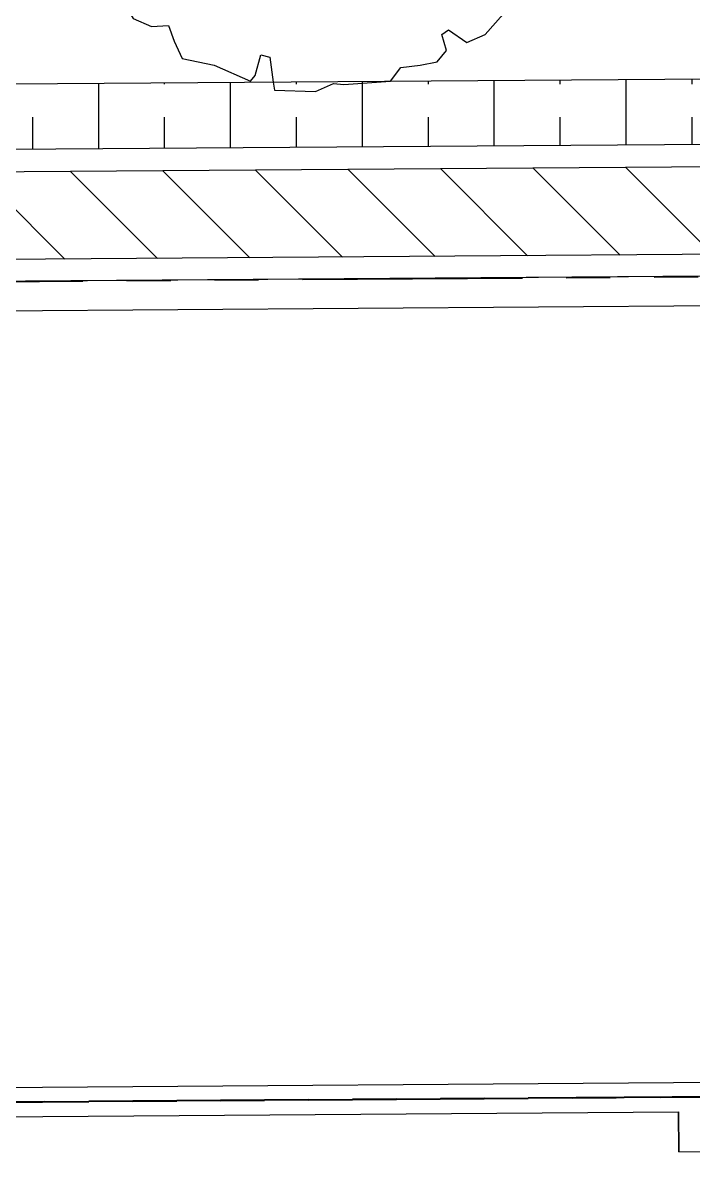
# Model space of a CAD drawing. Header units: feet. Extents: x 919634 to 928945, y 707022 to 708026.
# Drawn here: x 920752.42 to 920767.68, y 707432.88 to 707458.65 of the extents above; entities that cross this region are included whole.
import ezdxf

# ---------------------------------------------------------------- set-up
doc = ezdxf.new("R2010")
doc.units = ezdxf.units.FT
doc.header["$LTSCALE"] = 20
doc.header["$MEASUREMENT"] = 0
doc.linetypes.add('Site Plan$0$PHANTOM2', pattern=[1.25, 0.625, -0.125, 0.125, -0.125, 0.125, -0.125])
for name, color, linetype in [('-u-site-xref', 7, 'Continuous'), ('LK-TREE-050M', 2, 'Continuous'), ('LK-TREE-TRNK', 32, 'Continuous'), ('LP-PATT-SHAR', 4, 'Continuous'), ('LP-SHAR-BRDR-CONT', 123, 'Continuous'), ('LP-TREE', 15, 'Continuous'), ('Site Plan$0$-u-site-bldg_interior', 252, 'Continuous')]:
    doc.layers.add(name, color=color, linetype=linetype)
doc.layers.add('Site Plan$0$SP-LOT LINES', color=252, linetype='Site Plan$0$PHANTOM2', lineweight=40)
doc.layers.add('SP-BUILDING-FOOTPRINT', color=1, linetype='Continuous', lineweight=25)
doc.layers.get('-u-site-xref').off()

# ---------------------------------------------------------------- blocks, each defined once
blk = doc.blocks.new('Site Plan')
at = {"layer": 'Site Plan$0$-u-site-bldg_interior', "extrusion": (7.493694764474419e-08, 5.421449408350157e-10, 0.9999999999999972)}
for p, q in [((920773.2029911934, 707452.9154217915, 2.397159634922995e-06), (920732.7873822512, 707452.6230279679, 5.425940526081074e-06)), ((920733.4588705513, 707451.9589623082, 5.37598126233078e-06), (920771.8745320023, 707452.2368873793, 2.497078175771381e-06)), ((920733.5866800246, 707434.2927578609, 5.375981253886083e-06), (920776.585553723, 707434.6038410123, 2.153608254610246e-06)), ((920731.5915581117, 707433.6116379362, 5.525858865936545e-06), (920767.3406063267, 707433.8702708358, 2.846794094984274e-06)), ((920767.3406063267, 707433.8702708358, 2.846794094984274e-06), (920767.3471806658, 707432.961545381, 2.846794094984282e-06)), ((920767.3471806658, 707432.961545381, 2.846794094984282e-06), (920767.3406063267, 707433.8702708358, 2.846794094984274e-06)), ((920767.3471806658, 707432.961545381, 2.846794094984282e-06), (920768.0138298864, 707432.9663683757, 2.796834822483772e-06))]:
    blk.add_line(p, q, dxfattribs=at)
at = {"layer": 'Site Plan$0$SP-LOT LINES', "ltscale": 0.4, "extrusion": (7.493694764474419e-08, 5.421449408350157e-10, 0.9999999999999972)}
for p, q in [((920718.7877615694, 707452.5195038142, 7.518793828608762e-06), (920808.7862014065, 707453.1706138523, 3.660344581590889e-07)), ((920808.9212452612, 707434.5044352938, 3.660344581592699e-07), (920718.9228054241, 707433.8533252558, 7.518793828608943e-06)), ((920718.9228247951, 707433.8533263665, 7.518792376405715e-06), (920808.9212646321, 707434.5044364047, 3.660330059560412e-07))]:
    blk.add_line(p, q, dxfattribs=at)
blk = doc.blocks.new('TREE-SIMP-025')
at = {"layer": 'LK-TREE-050M'}
blk.add_lwpolyline([(-0.02506661354846074, 0.4987056809809829), (-0.03163990929277816, 0.4614792071522871), (-0.04259540219996438, 0.4592894174217932), (-0.05793309227001942, 0.4943260950652828), (-0.1017550638987927, 0.4965158880231328), (-0.1105194582245304, 0.47899754758771), (-0.1543414298532753, 0.470238378983673), (-0.1872079085748624, 0.470238378983673), (-0.2156921901335238, 0.4417710769863703), (-0.2595141617622971, 0.4286323224666404), (-0.2595141617622971, 0.3979752275114876), (-0.279234048995221, 0.3826466800339077), (-0.3011450399927753, 0.3957854345536376), (-0.3449670116215202, 0.3826466800339077), (-0.3515403073658376, 0.3541793780366049), (-0.3865978846688449, 0.3322814549128381), (-0.395362278994611, 0.3103835285617222), (-0.3997444761574798, 0.2862958124801125), (-0.3778334903431073, 0.2665876790868396), (-0.3931711804131623, 0.2468795489209228), (-0.4391842506233559, 0.2534489245671097), (-0.4610952364377283, 0.205273492403883), (-0.4523308421119907, 0.1549082640554573), (-0.4742418279263632, 0.1308205479738476), (-0.493961715159287, 0.097973663288208), (-0.5114905038107906, 0.05198802085547527), (-0.5005350109036044, 0.0169513399846295), (-0.4632863350191769, 0.0169513399846295), (-0.4589041378562797, -0.01370575174316713), (-0.5005350109036044, -0.02027513061671726), (-0.509299405229342, -0.04655263965616996), (-0.4873884194149696, -0.1275749597323923), (-0.4698596307634659, -0.1341443386059353), (-0.4632863350191769, -0.1866993566848549), (-0.4479486449490935, -0.2129768657243076), (-0.426037659134721, -0.2808604312808072), (-0.395362278994611, -0.291809392842687), (-0.3624958002730239, -0.2677216767610773), (-0.3515403073658376, -0.291809392842687), (-0.3800245889245275, -0.3312256564018767), (-0.3581136031101551, -0.3684521302305725), (-0.3230560258071478, -0.3837806777081454), (-0.2901895470855891, -0.3815908847503025), (-0.279234048995221, -0.4122479797054552), (-0.2638963589251659, -0.4450948643911019), (-0.2025455986449174, -0.4582336189108318), (-0.1324304440389028, -0.4888907138659775), (-0.1236660497131652, -0.4779417523040976), (-0.112710556805979, -0.4385254887449079), (-0.09518176815447532, -0.4429050714332519), (-0.0886084724101579, -0.4910805068238275), (-0.08641737382870929, -0.5064090543014075), (-0.00753782489695709, -0.5085988472592575), (0.0275197524060502, -0.4932702997816776), (0.04723963963897404, -0.4954600927395276), (0.1370746814779125, -0.4888907138659775), (0.1567945687108647, -0.4626132048265248), (0.1940432445952922, -0.4582336189108318), (0.2269097233168793, -0.4516642432646378), (0.2444385119683545, -0.429766316913522), (0.2356741176426169, -0.3991092251857253), (0.2488207091312518, -0.3903500533543323), (0.2838782864342306, -0.414437769435942), (0.3189358637372379, -0.3991092251857253), (0.3539934410402452, -0.3596929583991795), (0.3693311311103002, -0.3268460737135328), (0.4153442013204938, -0.2830502242386572), (0.419726398483391, -0.2655318838032272), (0.4525928772049497, -0.2480135433678043), (0.4525928772049497, -0.2151666586821577), (0.4175352999019424, -0.1998381112045848), (0.4284907928091286, -0.173560602165125), (0.4832682573450597, -0.171370809207275), (0.4986059474151432, -0.1275749597323923), (0.4898415530893772, -0.07720973461132274), (0.5117525389037496, -0.05312201530235683), (0.5007970459965634, -0.02465471653240314), (0.4986059474151432, 0.01914113294247244), (0.4613572715306873, 0.02352071885817253), (0.4569750743678185, 0.04979822789763233), (0.4986059474151432, 0.06731656833304811), (0.4810771587636395, 0.1461490954514275), (0.4657394686935561, 0.2293612084854999), (0.4460195814606323, 0.2337407944011929), (0.4087709055761763, 0.2906753983958055), (0.3824777225989351, 0.3016243599576853), (0.3715222296917489, 0.341040623516875), (0.3561845396216938, 0.360748756910148), (0.3233180609001067, 0.341040623516875), (0.3101714694115003, 0.3563691709944479), (0.3211269623186865, 0.3892160589074507), (0.2992159765043141, 0.4133037749890676), (0.2553940048755408, 0.4330119051549772), (0.2203364275725619, 0.4352016981128273), (0.2028076389210582, 0.4570996244639431), (0.1611767658737335, 0.4833771335034029), (0.1326924843150437, 0.4373914910706773), (0.1173547942449886, 0.4505302455904072), (0.123928089989306, 0.4943260950652828), (0.07791501977911253, 0.4965158880231328), (0.04066634389465662, 0.4877567161917469), (0.003417668010229136, 0.4965158880231328)], close=True, dxfattribs=at)
at = {"layer": 'LK-TREE-TRNK', "const_width": 0.03749999999999999}
blk.add_lwpolyline([(-0.01875000000001137, -7.105427357601002e-15, 1), (0.01874999999998295, -7.105427357601002e-15, 1)], format="xyb", close=True, dxfattribs=at)

msp = doc.modelspace()

# ---------------------------------------------------------------- block references
at = {"layer": '-u-site-xref'}
msp.add_blockref('Site Plan', (0, 0), dxfattribs=at)

# ---------------------------------------------------------------- next in the draw order: hatches: boundary and pattern name
at = {"layer": 'LP-PATT-SHAR'}
h = msp.add_hatch(dxfattribs=at)
h.set_pattern_fill('ANSI33', color=256, scale=12, angle=45)
h.set_pattern_definition([(90, (920409.1467930891, 707331.9921276671), (-3, 0), []), (90, (920410.6467930865, 707333.4921276645), (-3, 0), [1.5, -0.75])])
edge = h.paths.add_edge_path()
edge.add_line((920717.0689459945, 707457.0066700855), (920780.849220969, 707457.4624776351))
edge.add_line((920780.849220969, 707457.4624776351), (920780.8599206072, 707455.9625157964))
edge.add_line((920780.8599206072, 707455.9625157964), (920718.0288583916, 707455.5170273148))
edge.add_line((920718.0288583916, 707455.5170273148), (920718.1248252742, 707440.3316299896))
edge.add_arc((920720.188731477, 707448.8332681629), 8.748574766476363, 110.89184307358309, 256.3545280729188, ccw=False)
h = msp.add_hatch(dxfattribs=at)
h.set_pattern_fill('ANSI31', color=256, scale=12, angle=90)
h.set_pattern_definition([(135, (920721.785718455, 707453.0384000418), (-1.060660171779821, -1.060660171779821), [])])
h.paths.add_polyline_path([(920718.784013487, 707453.0194892306), (920718.7691044738, 707455.0194336601), (920780.8631019454, 707455.4679256843), (920780.8780109587, 707453.4679812548)])

# ---------------------------------------------------------------- next in the draw order: linework, layer by layer
at = {"layer": 'LP-SHAR-BRDR-CONT', "elevation": 5.839575158160337e-06}
msp.add_lwpolyline([(920717.0689459945, 707457.0066700855), (920780.849220969, 707457.4624776351), (920780.8599206072, 707455.9625157964), (920718.0288583916, 707455.5170273148), (920718.1248252742, 707440.3316299896, -0.7363391711593329), (920717.0689459945, 707457.0066700855)], format="xyb", close=True, dxfattribs=at)
msp.add_lwpolyline([(920718.784013487, 707453.0194892306), (920718.7691044738, 707455.0194336601), (920780.8631019454, 707455.4679256843), (920780.8780109587, 707453.4679812548)], close=True, dxfattribs=at)
at = {"layer": 'SP-BUILDING-FOOTPRINT', "extrusion": (7.493694764474419e-08, 5.421449408350157e-10, 0.9999999999999972), "elevation": 0.0693868526758077}
msp.add_lwpolyline([(920733.6140076591, 707338.9571250868), (920777.1105804819, 707339.2718089328), (920777.0562115078, 707346.5108242589), (920776.3895622874, 707346.5060012642), (920776.3093020217, 707357.5998229937), (920776.5592740977, 707357.6016057185), (920776.4760772367, 707369.1013327292), (920769.1429496376, 707369.0482798874), (920769.0935139419, 707375.8814343975), (920773.0934167345, 707375.9104839211), (920772.9391260917, 707397.2370129577), (920777.5223347144, 707397.2701710119), (920777.4848735553, 707402.4482243333), (920777.8182148988, 707402.4506345384), (920777.7701516576, 707409.094084138), (920781.4365897869, 707409.1321325252), (920781.3871541112, 707415.9652842628), (920773.4707308369, 707415.907574531), (920773.4687908952, 707416.2435803235), (920770.8016899577, 707416.224284698), (920770.7214015259, 707427.3220025051), (920775.9712636868, 707427.3599835852), (920775.9237145878, 707433.932366867), (920777.2570259915, 707433.9420130138), (920777.2195648196, 707439.1200681087), (920777.5528783908, 707439.1224795261), (920777.5048428901, 707445.7659279131), (920781.1712810192, 707445.8039763003), (920781.1218453435, 707452.6371280379), (920773.2054351094, 707452.577615909), (920773.2029911934, 707452.9154217918), (920732.7874060686, 707452.6207870122), (920732.9200464034, 707434.2879340545), (920730.9201019803, 707434.2734642224), (920731.0576017064, 707415.2678275383), (920733.0575302129, 707415.2822955126), (920733.339631003, 707376.2894532981), (920731.3396827978, 707376.2749843101), (920731.4771342998, 707357.2754765438), (920733.4770854505, 707357.2899455532), (920733.6140076591, 707338.9571250868)], dxfattribs=at)

# ---------------------------------------------------------------- next in the draw order: block references
at = {"layer": 'LP-TREE', "xscale": 11.82782621307909, "yscale": 11.82782621307909, "zscale": 15.03416260495856}
msp.add_blockref('TREE-SIMP-025', (920759.1670249427, 707463.0983432183), dxfattribs=at)

doc.saveas('drawing.dxf')
